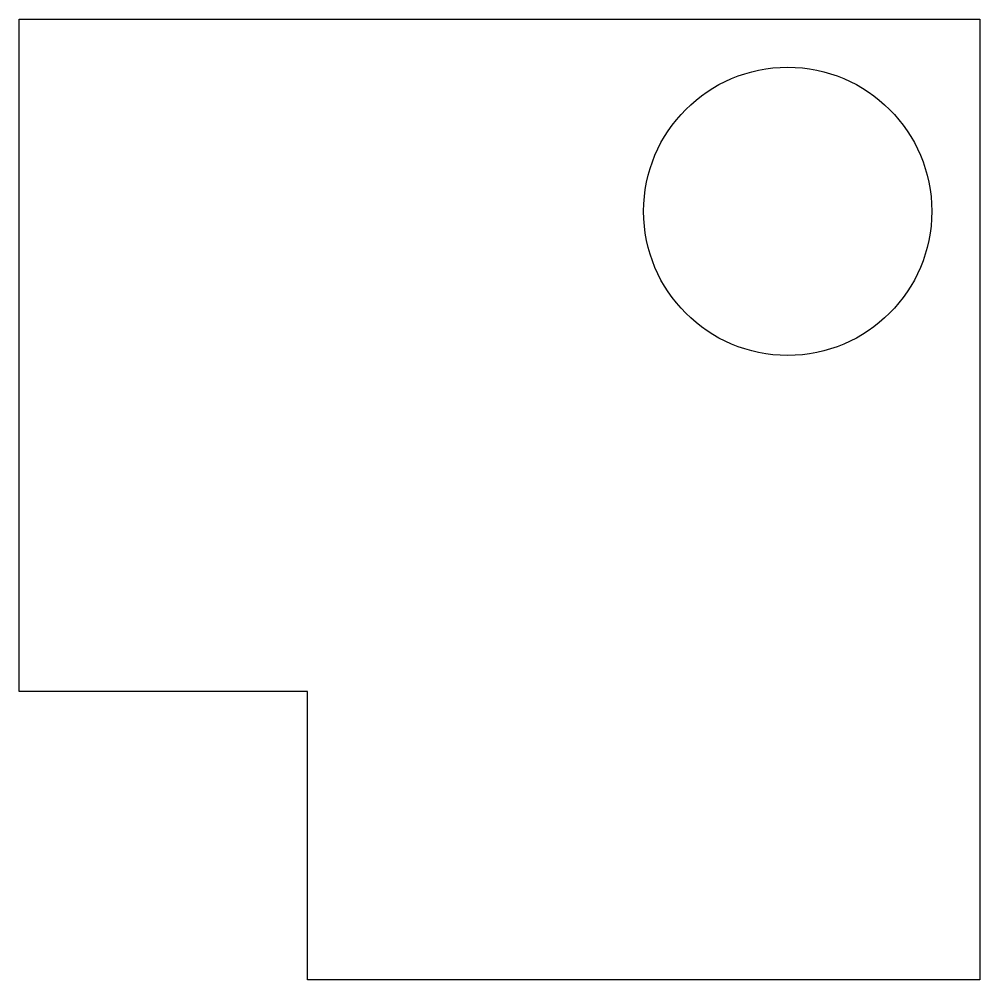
# Model space of a CAD drawing. Header units: millimetres. Extents: x -3.8 to 6.2, y -15 to -5.
import ezdxf

# ---------------------------------------------------------------- set-up
doc = ezdxf.new("R2010")
doc.units = ezdxf.units.MM
doc.layers.get('0').update_dxf_attribs({"linetype": 'CONTINUOUS'})

msp = doc.modelspace()

# ---------------------------------------------------------------- linework, layer by layer
msp.add_lwpolyline([(-0.76, -15), (-0.76, -12), (-3.76, -12), (-3.76, -5), (6.24, -5), (6.24, -15)], close=True)
msp.add_circle((4.24, -7), 1.5)

doc.saveas('drawing.dxf')
